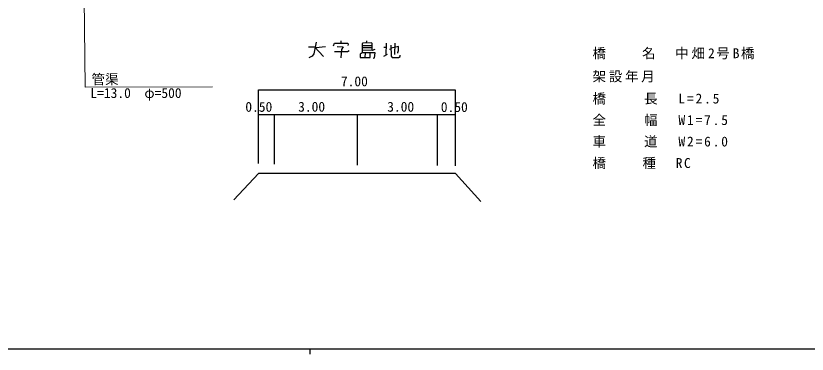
# Model space of a CAD drawing. Units: millimetres, scale not verified. Extents: x 40000 to 680000, y 20000 to 380000.
# Drawn here: x 213625 to 359970, y 204000 to 266666 of the extents above; entities that cross this region are included whole.
import ezdxf
from ezdxf.enums import TextEntityAlignment as Align

# ---------------------------------------------------------------- set-up
doc = ezdxf.new("R2010")
doc.units = ezdxf.units.MM
doc.header["$LTSCALE"] = 1000
for name, color, linetype, lineweight in [('M-BGD', 7, 'Continuous', 25), ('M-STR-HTXT', 7, 'Continuous', 13), ('M-TTL-BAND', 7, 'Continuous', 25)]:
    doc.layers.add(name, color=color, linetype=linetype, lineweight=lineweight)
doc.styles.add('ＭＳ ゴシック', font='')
doc.styles.get('ＭＳ ゴシック').set_extended_font_data('MS Gothic')

msp = doc.modelspace()

# ---------------------------------------------------------------- linework, layer by layer
at = {"layer": 'M-BGD'}
for p, q in [((273754, 262015), (273754, 261592)), ((278495, 262015), (278410, 261592)), ((267742, 260915), (268843, 260915)), ((269182, 261761), (268758, 259645)), ((268843, 260915), (270536, 259137)), ((270875, 260915), (269097, 260745)), ((272399, 261084), (272568, 261592)), ((272568, 261592), (275024, 261592)), ((273076, 260999), (274177, 260915)), ((274177, 260915), (273838, 260407)), ((275024, 261592), (275108, 261423)), ((275108, 261423), (275024, 261169)), ((277818, 261592), (277648, 261507)), ((277648, 261507), (277648, 259814)), ((277648, 261169), (279511, 261169)), ((279511, 260745), (277648, 260745)), ((279426, 261677), (277818, 261592)), ((279511, 261507), (279426, 261677)), ((279511, 260237), (279511, 261507)), ((281712, 260830), (282136, 260830)), ((282136, 261592), (282051, 259391)), ((282982, 261253), (283067, 259221)), ((283067, 260661), (282982, 260491)), ((284422, 260999), (283067, 260661)), ((283744, 261592), (283660, 259475)), ((284422, 260237), (284422, 260999)), ((268420, 259221), (267827, 258883)), ((268758, 259645), (268420, 259221)), ((274939, 259983), (272568, 259983)), ((273838, 260407), (273754, 258883)), ((275278, 260153), (274939, 259983)), ((277648, 259814), (277310, 259560)), ((277310, 259560), (277310, 258967)), ((279511, 260237), (277648, 260322)), ((280104, 259814), (277648, 259814)), ((278241, 259814), (278156, 258967)), ((279172, 258967), (279172, 259814)), ((280019, 260407), (279511, 260237)), ((279934, 258883), (280104, 259814)), ((282305, 259475), (281628, 259137)), ((282982, 260491), (282728, 260407)), ((283067, 259221), (283236, 258967)), ((284252, 259899), (284422, 260237)), ((284252, 259729), (284252, 259899)), ((284422, 258967), (284676, 259137)), ((284676, 259137), (284676, 259391)), ((277310, 258967), (279172, 258967)), ((279680, 258798), (279934, 258883)), ((283236, 258967), (284422, 258967)), ((258493, 248392), (294891, 248392)), ((261380, 248392), (261380, 239209)), ((276754, 248392), (276754, 239031)), ((291552, 248392), (291552, 238942)), ((258499, 237473), (253943, 232562)), ((294904, 237481), (258499, 237473)), ((294904, 237481), (299633, 232274))]:
    msp.add_line(p, q, dxfattribs=at)
msp.add_lwpolyline([(258493, 239298), (258493, 252963), (294891, 252963), (294891, 238854)], dxfattribs=at)
at = {"layer": 'M-STR-HTXT'}
for p, q in [((226035, 293938), (226425, 253464)), ((226425, 253464), (250015, 253521))]:
    msp.add_line(p, q, dxfattribs=at)
at = {"layer": 'M-TTL-BAND'}
for p, q in [((40000, 205000), (579000, 205000)), ((268000, 205000), (268000, 204000))]:
    msp.add_line(p, q, dxfattribs=at)

# ---------------------------------------------------------------- texts
at = {"layer": 'M-BGD', "style": 'ＭＳ ゴシック'}
for s, p in [('7.00', (273740, 253065)), ('0.50', (256068, 248341)), ('3.00', (265831, 248357)), ('3.00', (282302, 248357)), ('0.50', (292220, 248306))]:
    msp.add_text(s, height=1833, dxfattribs=at).set_placement(p, align=Align.BOTTOM_LEFT)
at = {"layer": 'M-STR-HTXT', "style": 'ＭＳ ゴシック'}
for s, p in [('管渠', (227629, 253460)), ('L=13.0\u3000φ=500', (227414, 250902))]:
    msp.add_text(s, height=1833, dxfattribs=at).set_placement(p, align=Align.BOTTOM_LEFT)
at = {"layer": 'M-STR-HTXT', "char_height": 1833, "attachment_point": 7, "style": 'ＭＳ ゴシック'}
for s, insert in [('\\T1.22;橋\u3000\u3000名\u3000中畑2号B橋', (320280, 258615)), ('\\T1.2;架設年月\u3000', (320280, 254320)), ('\\T1.27;橋\u3000\u3000長\u3000L=2.5', (320280, 250222)), ('\\T1.27;全\u3000\u3000幅\u3000W1=7.5', (320280, 246242)), ('\\T1.27;車\u3000\u3000道\u3000W2=6.0', (320280, 242262)), ('\\T1.23;橋\u3000\u3000種\u3000RC', (320280, 238282))]:
    msp.add_mtext(s, dxfattribs=dict(at, insert=insert))

doc.saveas('drawing.dxf')
